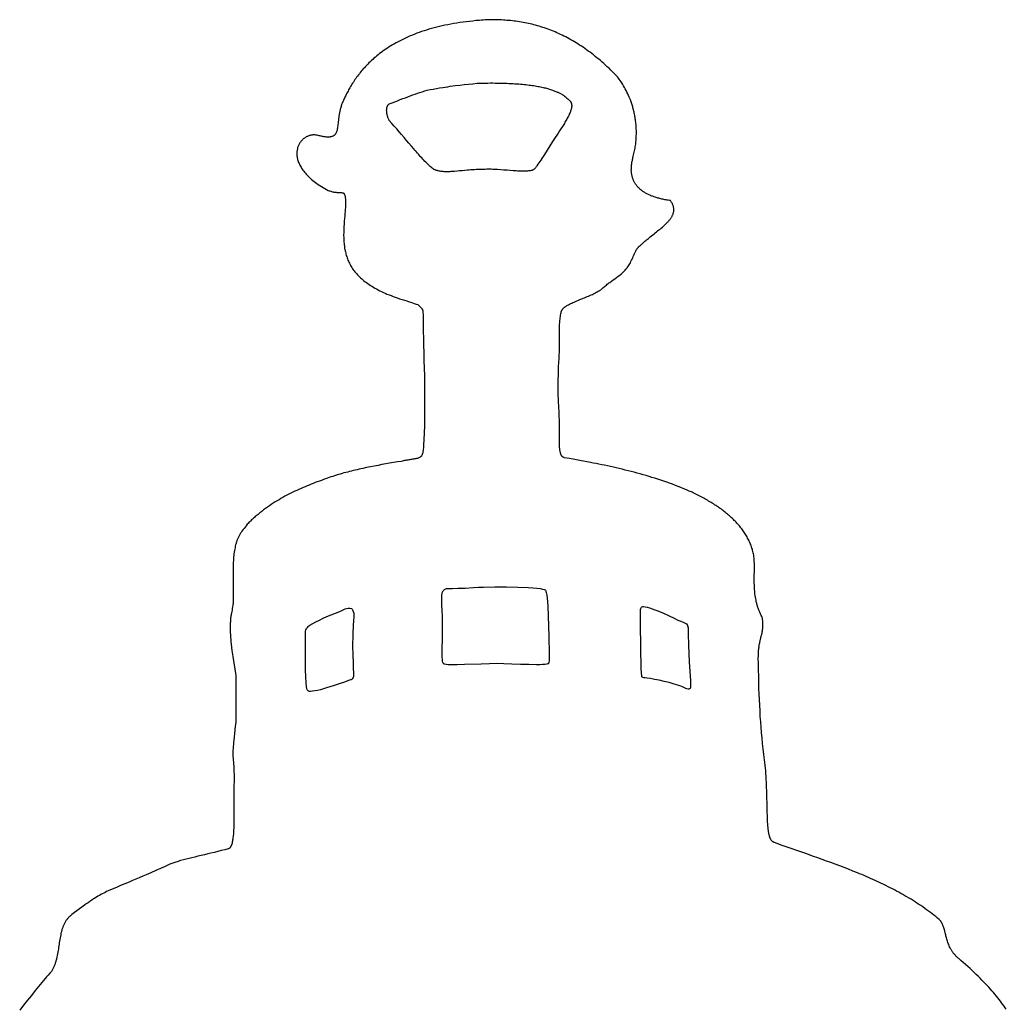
# Model space of a CAD drawing. Extents: x 11 to 70, y 0 to 113.
# Drawn here: x 12.5 to 68.6, y 56.3 to 112.6 of the extents above; entities that cross this region are included whole.
import ezdxf

# ---------------------------------------------------------------- set-up
doc = ezdxf.new("R2010")
doc.units = 0
doc.layers.add('Edge.Cuts', color=7, linetype='CONTINUOUS')

msp = doc.modelspace()

# ---------------------------------------------------------------- linework, layer by layer
at = {"layer": 'Edge.Cuts', "color": 1}
for points in [[(68.610241, 56.302084), (68.548355, 56.395066), (68.486506, 56.487996), (68.424371, 56.581354), (68.351005, 56.676834), (68.277594, 56.77237), (68.204286, 56.867776), (68.130848, 56.963349), (68.057468, 57.058845), (67.971495, 57.157736), (67.885471, 57.256682), (67.799563, 57.355496), (67.713507, 57.454482), (67.62752, 57.553388), (67.527907, 57.656721), (67.428236, 57.760115), (67.3287, 57.863369), (67.228992, 57.9668), (67.12936, 58.070151), (67.01528, 58.179064), (66.901133, 58.288044), (66.78714, 58.396872), (66.672951, 58.505891), (66.558852, 58.614822), (66.429066, 58.730244), (66.299204, 58.845738), (66.169515, 58.961072), (66.039605, 59.076605), (65.909795, 59.192048), (65.878484, 59.220464), (65.847076, 59.24897), (65.81581, 59.27735), (65.784578, 59.305694), (65.753215, 59.334158), (65.726968, 59.363816), (65.700642, 59.393565), (65.674422, 59.423183), (65.648228, 59.452763), (65.621928, 59.482471), (65.600021, 59.513056), (65.57806, 59.54374), (65.556179, 59.574284), (65.534325, 59.604793), (65.512391, 59.635431), (65.494399, 59.666639), (65.47654, 59.697622), (65.458389, 59.729118), (65.440451, 59.760241), (65.422433, 59.791493), (65.395773, 59.854837), (65.369029, 59.91838), (65.342407, 59.981636), (65.315813, 60.044821), (65.289109, 60.108271), (65.270932, 60.17089), (65.252676, 60.233707), (65.234525, 60.296242), (65.216375, 60.358704), (65.198172, 60.421429), (65.184017, 60.48095), (65.169808, 60.540656), (65.15568, 60.600094), (65.141551, 60.659464), (65.127369, 60.719085), (65.1125, 60.773439), (65.097577, 60.827964), (65.082708, 60.882243), (65.067864, 60.936459), (65.052968, 60.990905), (65.032913, 61.037715), (65.012805, 61.084671), (64.992776, 61.131417), (64.972773, 61.178108), (64.952691, 61.224998), (64.939356, 61.244842), (64.926127, 61.264553), (64.912898, 61.284238), (64.89951, 61.304161), (64.886043, 61.324217), (64.869506, 61.341362), (64.853102, 61.358401), (64.836698, 61.37544), (64.820082, 61.392664), (64.80336, 61.409995), (64.702403, 61.491214), (64.601388, 61.572483), (64.50051, 61.653641), (64.399456, 61.734937), (64.298483, 61.816172), (64.19143, 61.892639), (64.084313, 61.969149), (63.977342, 62.045558), (63.870186, 62.122097), (63.763114, 62.198577), (63.650894, 62.270599), (63.53861, 62.342667), (63.426474, 62.414633), (63.314148, 62.486727), (63.201909, 62.558762), (63.085246, 62.626549), (62.968515, 62.694375), (62.851939, 62.762111), (62.735166, 62.82996), (62.618482, 62.89776), (62.498305, 62.961516), (62.378057, 63.02531), (62.257974, 63.089019), (62.137681, 63.152837), (62.017483, 63.216604), (61.894518, 63.276744), (61.771479, 63.336921), (61.648606, 63.397013), (61.525522, 63.457211), (61.402536, 63.517361), (61.277708, 63.573987), (61.152809, 63.630648), (61.028079, 63.687231), (60.903132, 63.743911), (60.778283, 63.800547), (60.652527, 63.853969), (60.526696, 63.907426), (60.401038, 63.960805), (60.27516, 64.01428), (60.149382, 64.067713), (59.897972, 64.165982), (59.646414, 64.264312), (59.395198, 64.362506), (59.143547, 64.46087), (58.892093, 64.559158), (58.646573, 64.647714), (58.40091, 64.736323), (58.155577, 64.82481), (57.909824, 64.913451), (57.664262, 65.002023), (57.217759, 65.158055), (56.770994, 65.314181), (56.324378, 65.470253), (55.877652, 65.626365), (55.431324, 65.782337), (55.412486, 65.791651), (55.394018, 65.800779), (55.375603, 65.80988), (55.357003, 65.819088), (55.338297, 65.828348), (55.322607, 65.844567), (55.307235, 65.860469), (55.291889, 65.876317), (55.276384, 65.892351), (55.2608, 65.908464), (55.24818, 65.931298), (55.235665, 65.953972), (55.22315, 65.976647), (55.210476, 65.999587), (55.19775, 66.022658), (55.187722, 66.051694), (55.177774, 66.080525), (55.167667, 66.109828), (55.157666, 66.138787), (55.147638, 66.167867), (55.13978, 66.203104), (55.131895, 66.238452), (55.124064, 66.273639), (55.116232, 66.308789), (55.108374, 66.344085), (55.102394, 66.385005), (55.096388, 66.426055), (55.090409, 66.466917), (55.084429, 66.507735), (55.078423, 66.548724), (55.070882, 66.646787), (55.063368, 66.744656), (55.055828, 66.842703), (55.048287, 66.940691), (55.04072, 67.039132), (55.033894, 67.292092), (55.027067, 67.5452), (55.020268, 67.797965), (55.013441, 68.051168), (55.006615, 68.304171), (55.002276, 68.454417), (54.997937, 68.604753), (54.993598, 68.754883), (54.989258, 68.905275), (54.984919, 69.055548), (54.976347, 69.218505), (54.967774, 69.381557), (54.959202, 69.544387), (54.950603, 69.7075), (54.94203, 69.870483), (54.905139, 70.181204), (54.868227, 70.492114), (54.831329, 70.802914), (54.794419, 71.113792), (54.757544, 71.424394), (54.732753, 71.731086), (54.707935, 72.037963), (54.683117, 72.344731), (54.658299, 72.651579), (54.633508, 72.958152), (54.61832, 73.277245), (54.603133, 73.596525), (54.587946, 73.9157), (54.572759, 74.234952), (54.557572, 74.55392), (54.549608, 74.901636), (54.541644, 75.249557), (54.53368, 75.59736), (54.525716, 75.94525), (54.517752, 76.292831), (54.521483, 76.37932), (54.525214, 76.466082), (54.528918, 76.552456), (54.532622, 76.638728), (54.536353, 76.725364), (54.544211, 76.789842), (54.552095, 76.854528), (54.559927, 76.918917), (54.567759, 76.983237), (54.575617, 77.047824), (54.58575, 77.096907), (54.59591, 77.146146), (54.606017, 77.19516), (54.616124, 77.244121), (54.626258, 77.293286), (54.637106, 77.333794), (54.64798, 77.374429), (54.658828, 77.414878), (54.66965, 77.455283), (54.680524, 77.495859), (54.69034, 77.534401), (54.700183, 77.573067), (54.709972, 77.611556), (54.719762, 77.650003), (54.729604, 77.688611), (54.736642, 77.73201), (54.74368, 77.775548), (54.750691, 77.818889), (54.757703, 77.86218), (54.764741, 77.905654), (54.767387, 77.960626), (54.770033, 78.015773), (54.772678, 78.070672), (54.775324, 78.125507), (54.77797, 78.180572), (54.774239, 78.253835), (54.770509, 78.327328), (54.766805, 78.400491), (54.7631, 78.473569), (54.75937, 78.546956), (54.735399, 78.594801), (54.711348, 78.642794), (54.687403, 78.690572), (54.663485, 78.738295), (54.639461, 78.786219), (54.619829, 78.833029), (54.600144, 78.879987), (54.580538, 78.926734), (54.560959, 78.973425), (54.5413, 79.020314), (54.52569, 79.066296), (54.510027, 79.112426), (54.494443, 79.158345), (54.478885, 79.204213), (54.463248, 79.250274), (54.451157, 79.295431), (54.439039, 79.34073), (54.426974, 79.385823), (54.414909, 79.430866), (54.402791, 79.476099), (54.387392, 79.564758), (54.37194, 79.653698), (54.356568, 79.742235), (54.341222, 79.830672), (54.325797, 79.919482), (54.319394, 80.006797), (54.312965, 80.09439), (54.306562, 80.181586), (54.300185, 80.268685), (54.293756, 80.356148), (54.292698, 80.442947), (54.291639, 80.530022), (54.290581, 80.616702), (54.289523, 80.703284), (54.288464, 80.790231), (54.289523, 80.877859), (54.290581, 80.965761), (54.291639, 81.053267), (54.292698, 81.140672), (54.293756, 81.228447), (54.293544, 81.317829), (54.293333, 81.407496), (54.293121, 81.496756), (54.292909, 81.585913), (54.292698, 81.675448), (54.28775, 81.767621), (54.282802, 81.859614), (54.277855, 81.951771), (54.272907, 82.043872), (54.267933, 82.136402), (54.250364, 82.203672), (54.232743, 82.271154), (54.215201, 82.338332), (54.197686, 82.405431), (54.180091, 82.472815), (54.156332, 82.537399), (54.132493, 82.602185), (54.108759, 82.66668), (54.085053, 82.731101), (54.06124, 82.795794), (54.03148, 82.857588), (54.001627, 82.919577), (53.971906, 82.981283), (53.942223, 83.042923), (53.912412, 83.10482), (53.877072, 83.164028), (53.841623, 83.223427), (53.80633, 83.282553), (53.77108, 83.341616), (53.735681, 83.400925), (53.694967, 83.457551), (53.654126, 83.514357), (53.613467, 83.570904), (53.572856, 83.62739), (53.532074, 83.684111), (53.486401, 83.738155), (53.440583, 83.792368), (53.394972, 83.846335), (53.349413, 83.900244), (53.303664, 83.954378), (53.253134, 84.006046), (53.202445, 84.057875), (53.151986, 84.109472), (53.101583, 84.161007), (53.050968, 84.212762), (52.996099, 84.261948), (52.941055, 84.31129), (52.88626, 84.360408), (52.831528, 84.409472), (52.776566, 84.45874), (52.717562, 84.505653), (52.658374, 84.552715), (52.599452, 84.599565), (52.540595, 84.646359), (52.481493, 84.693351), (52.418667, 84.738095), (52.355641, 84.782979), (52.2929, 84.827662), (52.230234, 84.872292), (52.1673, 84.917112), (52.100858, 84.959583), (52.034204, 85.002186), (51.967852, 85.044596), (51.901576, 85.086959), (51.83502, 85.129501), (51.765477, 85.169903), (51.695714, 85.210434), (51.626267, 85.250783), (51.556898, 85.291085), (51.487239, 85.331555), (51.414801, 85.369891), (51.342136, 85.408351), (51.269801, 85.446633), (51.197546, 85.484874), (51.124987, 85.523275), (51.049864, 85.559647), (50.974503, 85.596136), (50.899483, 85.632461), (50.82455, 85.66874), (50.7493, 85.705176), (50.592545, 85.77224), (50.435695, 85.839344), (50.279059, 85.906355), (50.122153, 85.973482), (49.965369, 86.040557), (49.801793, 86.100593), (49.638119, 86.160664), (49.474667, 86.220656), (49.310935, 86.280748), (49.14733, 86.340795), (48.979312, 86.39422), (48.81119, 86.447674), (48.643301, 86.501056), (48.475122, 86.55453), (48.307071, 86.607963), (48.137193, 86.655393), (47.967211, 86.702851), (47.797463, 86.750244), (47.62742, 86.79772), (47.45751, 86.845158), (47.288148, 86.887111), (47.118685, 86.929089), (46.949452, 86.97101), (46.779926, 87.013004), (46.610534, 87.054964), (46.444063, 87.091957), (46.277495, 87.128973), (46.111154, 87.165938), (45.944525, 87.202966), (45.778025, 87.239966), (45.616928, 87.272619), (45.455736, 87.305292), (45.294764, 87.33792), (45.133513, 87.370604), (44.97239, 87.403263), (44.675824, 87.45741), (44.379083, 87.511588), (44.082443, 87.565749), (43.785726, 87.619922), (43.489276, 87.674048), (43.475888, 87.678755), (43.462765, 87.683369), (43.449668, 87.687973), (43.436148, 87.692722), (43.42313, 87.697302), (43.411938, 87.706086), (43.400958, 87.714701), (43.390005, 87.723295), (43.378707, 87.732161), (43.367806, 87.74071), (43.358598, 87.753259), (43.349576, 87.765565), (43.34058, 87.777844), (43.331479, 87.790253), (43.322324, 87.802723), (43.315101, 87.818828), (43.308037, 87.834618), (43.300972, 87.850374), (43.293828, 87.866299), (43.286658, 87.882304), (43.276842, 87.923431), (43.267, 87.964687), (43.25721, 88.005757), (43.247421, 88.04678), (43.237578, 88.087976), (43.232921, 88.139539), (43.228265, 88.191265), (43.223635, 88.242758), (43.219004, 88.294192), (43.214348, 88.345842), (43.213818, 88.471288), (43.213289, 88.596809), (43.21276, 88.722159), (43.212231, 88.847725), (43.211702, 88.973194), (43.21276, 89.113106), (43.213818, 89.253102), (43.214877, 89.392908), (43.215935, 89.532955), (43.216993, 89.672892), (43.211199, 89.838019), (43.205405, 90.003243), (43.19961, 90.168242), (43.193816, 90.333527), (43.188022, 90.498682), (43.181301, 90.584965), (43.174554, 90.671521), (43.167834, 90.757685), (43.16114, 90.843751), (43.15442, 90.93018), (43.15143, 91.05387), (43.14844, 91.177633), (43.14545, 91.301228), (43.14246, 91.425036), (43.139471, 91.548747), (43.144842, 91.825989), (43.150213, 92.103396), (43.155584, 92.380426), (43.160955, 92.657935), (43.166326, 92.935226), (43.172835, 93.012519), (43.17937, 93.090056), (43.185878, 93.167243), (43.192361, 93.244342), (43.198896, 93.321765), (43.201277, 93.399782), (43.203658, 93.478045), (43.20604, 93.555954), (43.208421, 93.633774), (43.210802, 93.711922), (43.210273, 93.868162), (43.209744, 94.024494), (43.209215, 94.180614), (43.208686, 94.337003), (43.208156, 94.49327), (43.208368, 94.57046), (43.20858, 94.647893), (43.208791, 94.724977), (43.209003, 94.801973), (43.209215, 94.879293), (43.211993, 94.955449), (43.214797, 95.031847), (43.217576, 95.107898), (43.220354, 95.183863), (43.223158, 95.260148), (43.229985, 95.334548), (43.236837, 95.409183), (43.243637, 95.483481), (43.250437, 95.557693), (43.257263, 95.632219), (43.269884, 95.704552), (43.282531, 95.777113), (43.295125, 95.849347), (43.307693, 95.921498), (43.320313, 95.993954), (43.329097, 96.012776), (43.337696, 96.031233), (43.346295, 96.049651), (43.354974, 96.068264), (43.363705, 96.08697), (43.37868, 96.104639), (43.39355, 96.122184), (43.40842, 96.139728), (43.423474, 96.157479), (43.438608, 96.175336), (43.459167, 96.192283), (43.479592, 96.20911), (43.500018, 96.225935), (43.520682, 96.242961), (43.541452, 96.260087), (43.566773, 96.276312), (43.591908, 96.292419), (43.617467, 96.308792), (43.642708, 96.324971), (43.668055, 96.341219), (43.730055, 96.372529), (43.792251, 96.403938), (43.854166, 96.435205), (43.916009, 96.466436), (43.978115, 96.497799), (44.05024, 96.528179), (44.122596, 96.558655), (44.194624, 96.588993), (44.266569, 96.619296), (44.338816, 96.649728), (44.414971, 96.680417), (44.49137, 96.711204), (44.567422, 96.741852), (44.643386, 96.772465), (44.719671, 96.803207), (44.793968, 96.835136), (44.868499, 96.867167), (44.942693, 96.899053), (45.016803, 96.930903), (45.091225, 96.962887), (45.157461, 96.9974), (45.223906, 97.032022), (45.290052, 97.066488), (45.356123, 97.100914), (45.42247, 97.135486), (45.450783, 97.153983), (45.478895, 97.172348), (45.50747, 97.191014), (45.535709, 97.209461), (45.564065, 97.227984), (45.588036, 97.247513), (45.611848, 97.266904), (45.636031, 97.286613), (45.65995, 97.306092), (45.683947, 97.325653), (45.73334, 97.367709), (45.782891, 97.409899), (45.832217, 97.451897), (45.881485, 97.493848), (45.930962, 97.535976), (45.979942, 97.572349), (46.029078, 97.608837), (46.077989, 97.64516), (46.126847, 97.681442), (46.175908, 97.717877), (46.269941, 97.786283), (46.363789, 97.854555), (46.457806, 97.92295), (46.552011, 97.991482), (46.646163, 98.059975), (46.689769, 98.098415), (46.733515, 98.136976), (46.77706, 98.175363), (46.820558, 98.213706), (46.864238, 98.252211), (46.90464, 98.297781), (46.945171, 98.343495), (46.98552, 98.389002), (47.025821, 98.434457), (47.066292, 98.480104), (47.102873, 98.535904), (47.139568, 98.59188), (47.176097, 98.647603), (47.212585, 98.703263), (47.249228, 98.759157), (47.281261, 98.828596), (47.313394, 98.898256), (47.345385, 98.9676), (47.377336, 99.036865), (47.409425, 99.106422), (47.427496, 99.149822), (47.445646, 99.193359), (47.463717, 99.2367), (47.481762, 99.27999), (47.499886, 99.323464), (47.516105, 99.35529), (47.532218, 99.386891), (47.548596, 99.419011), (47.564762, 99.450752), (47.581007, 99.482627), (47.596088, 99.505566), (47.611064, 99.528344), (47.626277, 99.551495), (47.641332, 99.574374), (47.65644, 99.597348), (47.670965, 99.613871), (47.685227, 99.630071), (47.699435, 99.646237), (47.713802, 99.662575), (47.728248, 99.678995), (47.757595, 99.702347), (47.787033, 99.725774), (47.816341, 99.749094), (47.845614, 99.772388), (47.875009, 99.79578), (47.92306, 99.84197), (47.971262, 99.888305), (48.019247, 99.934432), (48.067176, 99.980505), (48.115307, 100.026773), (48.167903, 100.067487), (48.220666, 100.108328), (48.273189, 100.148986), (48.325653, 100.189596), (48.37834, 100.230378), (48.448502, 100.287005), (48.518886, 100.34381), (48.588953, 100.400359), (48.658941, 100.456843), (48.729222, 100.513565), (48.796699, 100.568849), (48.864387, 100.624306), (48.931771, 100.679513), (48.999079, 100.734658), (49.066669, 100.790034), (49.125671, 100.845214), (49.184861, 100.900568), (49.243784, 100.955672), (49.302638, 101.010713), (49.36174, 101.065986), (49.386241, 101.093886), (49.410794, 101.121874), (49.435242, 101.149736), (49.459663, 101.177566), (49.484189, 101.205513), (49.504351, 101.234033), (49.524353, 101.26235), (49.5447, 101.291133), (49.564808, 101.319577), (49.584996, 101.34814), (49.599971, 101.377176), (49.614841, 101.406007), (49.629975, 101.435311), (49.644924, 101.464271), (49.659926, 101.493351), (49.669133, 101.523317), (49.678261, 101.553071), (49.687548, 101.583314), (49.696729, 101.613201), (49.705937, 101.643212), (49.708635, 101.674109), (49.711308, 101.704786), (49.714033, 101.735967), (49.716705, 101.766782), (49.719404, 101.797725), (49.714641, 101.829758), (49.709932, 101.861564), (49.705143, 101.893892), (49.700407, 101.92584), (49.695644, 101.957922), (49.682944, 101.991298), (49.670324, 102.024438), (49.657492, 102.058122), (49.644818, 102.09141), (49.632092, 102.124836), (49.610607, 102.15966), (49.589044, 102.194593), (49.567586, 102.229368), (49.546155, 102.264104), (49.524618, 102.298986), (49.462205, 102.308699), (49.399594, 102.318444), (49.337266, 102.328143), (49.27501, 102.337832), (49.212491, 102.347561), (49.154418, 102.359859), (49.096162, 102.372194), (49.038168, 102.384473), (48.98024, 102.396739), (48.922069, 102.409056), (48.868541, 102.424245), (48.814847, 102.439483), (48.761393, 102.454651), (48.708002, 102.469804), (48.654385, 102.48502), (48.605508, 102.502895), (48.556478, 102.520829), (48.507668, 102.53868), (48.458916, 102.556513), (48.409957, 102.57442), (48.365626, 102.594984), (48.321158, 102.61561), (48.276888, 102.636145), (48.232671, 102.656655), (48.188266, 102.677253), (48.148689, 102.700711), (48.108988, 102.72424), (48.069465, 102.747664), (48.029987, 102.771061), (47.990344, 102.794556), (47.955625, 102.8207), (47.920796, 102.846925), (47.886122, 102.873032), (47.851491, 102.899109), (47.816711, 102.925297), (47.786848, 102.954231), (47.756892, 102.983255), (47.727068, 103.012149), (47.697281, 103.041009), (47.667367, 103.069991), (47.64247, 103.101715), (47.617493, 103.133538), (47.592622, 103.165217), (47.567778, 103.196861), (47.542828, 103.228638), (47.522878, 103.263254), (47.502876, 103.29798), (47.482953, 103.332549), (47.463056, 103.367079), (47.44308, 103.401754), (47.428316, 103.439057), (47.413499, 103.476478), (47.398736, 103.51373), (47.383998, 103.55094), (47.369208, 103.588306), (47.359604, 103.628502), (47.349973, 103.668826), (47.340369, 103.708967), (47.330791, 103.749063), (47.32116, 103.789327), (47.316715, 103.832417), (47.312243, 103.875643), (47.307798, 103.918674), (47.303353, 103.961655), (47.298908, 104.004818), (47.299967, 104.050698), (47.301025, 104.096723), (47.302083, 104.142539), (47.303142, 104.188304), (47.3042, 104.234261), (47.310603, 104.282931), (47.317032, 104.331755), (47.323435, 104.380358), (47.329838, 104.428905), (47.336241, 104.477657), (47.348015, 104.529324), (47.359842, 104.581153), (47.371616, 104.632749), (47.383363, 104.684286), (47.395164, 104.736039), (47.413341, 104.813023), (47.431597, 104.890249), (47.449747, 104.967126), (47.467898, 105.043916), (47.486101, 105.121029), (47.498298, 105.196152), (47.510522, 105.271512), (47.522693, 105.346532), (47.534864, 105.421467), (47.547088, 105.496717), (47.553808, 105.569876), (47.560555, 105.643267), (47.567275, 105.716327), (47.573969, 105.789303), (47.58069, 105.862586), (47.582277, 105.933472), (47.583865, 106.004582), (47.585452, 106.075372), (47.58704, 106.14608), (47.588627, 106.217086), (47.585637, 106.285596), (47.582621, 106.354322), (47.579631, 106.422738), (47.576642, 106.491075), (47.573652, 106.559701), (47.566429, 106.625834), (47.559179, 106.692176), (47.551956, 106.758218), (47.544733, 106.824185), (47.537483, 106.89043), (47.526424, 106.953773), (47.515338, 107.017316), (47.504304, 107.080572), (47.493271, 107.143756), (47.482185, 107.207206), (47.467924, 107.26776), (47.45361, 107.328504), (47.439376, 107.388974), (47.425141, 107.449375), (47.410854, 107.51003), (47.393814, 107.56769), (47.376696, 107.625532), (47.359683, 107.683113), (47.34267, 107.740628), (47.325605, 107.798385), (47.306079, 107.852841), (47.286499, 107.90747), (47.267, 107.961852), (47.247526, 108.016171), (47.227974, 108.07072), (47.183748, 108.169609), (47.139608, 108.268304), (47.095388, 108.367178), (47.051198, 108.465992), (47.0068, 108.565263), (46.958337, 108.649789), (46.909968, 108.734149), (46.861512, 108.818662), (46.813088, 108.903124), (46.764437, 108.987976), (46.71556, 109.0569), (46.66653, 109.12604), (46.61772, 109.194869), (46.568965, 109.263619), (46.520007, 109.332658), (46.422563, 109.429998), (46.325064, 109.527395), (46.227695, 109.62466), (46.130159, 109.722093), (46.0327, 109.81945), (45.934947, 109.907696), (45.837136, 109.995995), (45.739457, 110.084174), (45.641611, 110.172505), (45.54384, 110.260767), (45.445563, 110.340316), (45.347231, 110.419912), (45.249028, 110.4994), (45.150658, 110.579025), (45.052366, 110.658588), (44.953787, 110.729785), (44.855148, 110.801023), (44.756644, 110.872165), (44.65797, 110.94343), (44.559373, 111.014639), (44.460379, 111.077672), (44.361581, 111.140581), (44.262603, 111.203604), (44.164128, 111.266705), (44.06501, 111.329818), (43.965603, 111.384998), (43.866392, 111.440069), (43.767004, 111.49524), (43.667674, 111.550377), (43.567884, 111.60577), (43.467961, 111.653406), (43.368235, 111.700949), (43.268325, 111.748578), (43.168479, 111.796178), (43.068171, 111.843998), (42.967939, 111.884401), (42.867902, 111.924725), (42.767686, 111.965122), (42.667531, 112.005494), (42.56691, 112.046053), (42.466162, 112.07943), (42.365609, 112.11274), (42.264877, 112.146112), (42.164203, 112.179463), (42.063066, 112.212968), (41.9618, 112.239731), (41.860731, 112.266442), (41.759481, 112.293201), (41.658293, 112.319943), (41.556635, 112.34681), (41.455059, 112.367166), (41.353684, 112.387483), (41.252124, 112.407836), (41.150624, 112.428177), (41.048656, 112.448612), (40.946461, 112.462975), (40.844464, 112.477311), (40.742285, 112.491672), (40.640166, 112.506024), (40.537577, 112.520443), (40.434966, 112.528916), (40.332559, 112.537373), (40.229967, 112.545845), (40.127435, 112.554311), (40.02443, 112.562818), (39.921304, 112.565814), (39.818381, 112.568805), (39.71527, 112.571801), (39.612223, 112.574796), (39.508699, 112.577804), (39.40516, 112.575634), (39.301824, 112.573467), (39.198301, 112.571297), (39.094841, 112.569128), (38.990902, 112.56695), (38.886743, 112.559717), (38.782789, 112.552498), (38.678646, 112.545266), (38.574564, 112.538038), (38.470003, 112.530777), (38.285967, 112.50887), (38.101822, 112.486951), (37.917927, 112.465061), (37.733713, 112.443133), (37.549645, 112.421223), (37.381108, 112.390946), (37.212473, 112.360652), (37.044066, 112.330398), (36.87537, 112.300093), (36.706804, 112.269811), (36.553044, 112.231991), (36.399192, 112.194149), (36.245551, 112.156358), (36.091643, 112.118502), (35.937856, 112.080675), (35.798151, 112.036242), (35.658361, 111.991782), (35.518762, 111.947383), (35.378924, 111.902908), (35.239192, 111.858467), (35.112817, 111.808143), (34.986364, 111.75779), (34.860087, 111.707506), (34.733589, 111.657134), (34.60719, 111.606802), (34.493316, 111.551416), (34.379376, 111.495996), (34.265589, 111.440652), (34.151607, 111.385213), (34.037714, 111.329817), (33.935725, 111.270297), (33.833937, 111.210894), (33.731964, 111.151384), (33.629787, 111.091755), (33.527669, 111.03216), (33.436634, 110.969334), (33.345776, 110.906631), (33.254754, 110.843815), (33.163787, 110.781037), (33.0724, 110.717968), (32.9918, 110.652558), (32.911359, 110.587277), (32.830772, 110.521878), (32.750236, 110.456518), (32.669323, 110.390856), (32.598333, 110.323689), (32.527483, 110.256655), (32.456506, 110.1895), (32.385568, 110.122385), (32.314306, 110.054959), (32.252099, 109.98707), (32.190015, 109.919313), (32.127819, 109.851435), (32.065661, 109.783597), (32.003214, 109.715445), (31.949067, 109.647349), (31.89475, 109.579037), (31.840678, 109.511034), (31.786666, 109.443109), (31.732429, 109.374897), (31.685619, 109.307731), (31.638663, 109.240352), (31.591916, 109.173278), (31.545225, 109.10628), (31.498336, 109.039), (31.458244, 108.973487), (31.418024, 108.907767), (31.377985, 108.842344), (31.337993, 108.776996), (31.297832, 108.711372), (31.263526, 108.648236), (31.229109, 108.5849), (31.194851, 108.52185), (31.16063, 108.458872), (31.126266, 108.395629), (31.097127, 108.335799), (31.067893, 108.27578), (31.038794, 108.216033), (31.009727, 108.156353), (30.980538, 108.096422), (30.957387, 108.044963), (30.934157, 107.99334), (30.911032, 107.941951), (30.887934, 107.89062), (30.864757, 107.839074), (30.847903, 107.788957), (30.830996, 107.738682), (30.814168, 107.688635), (30.797367, 107.638644), (30.780487, 107.588443), (30.768713, 107.540186), (30.756886, 107.491778), (30.745112, 107.443587), (30.733365, 107.395452), (30.721564, 107.347114), (30.713494, 107.301028), (30.705398, 107.254796), (30.697355, 107.208772), (30.689311, 107.162801), (30.681242, 107.116637), (30.671531, 107.033144), (30.661795, 106.949387), (30.652085, 106.866009), (30.642401, 106.782726), (30.632664, 106.699092), (30.623351, 106.629859), (30.614011, 106.560407), (30.604724, 106.491269), (30.595437, 106.422209), (30.586124, 106.35286), (30.578583, 106.324546), (30.571096, 106.296434), (30.563476, 106.26786), (30.555961, 106.239622), (30.548394, 106.211266), (30.537229, 106.187811), (30.526143, 106.16452), (30.515057, 106.141231), (30.503839, 106.117667), (30.492567, 106.093963), (30.476666, 106.075776), (30.46087, 106.057718), (30.445075, 106.03966), (30.429094, 106.021391), (30.413007, 106.003013), (30.390994, 105.990508), (30.369139, 105.978094), (30.347285, 105.96568), (30.325165, 105.95312), (30.302914, 105.940484), (30.273672, 105.933972), (30.244634, 105.927508), (30.215123, 105.920939), (30.185958, 105.914446), (30.156671, 105.907927), (30.118851, 105.908032), (30.08091, 105.908139), (30.043143, 105.908244), (30.005416, 105.90835), (29.967533, 105.908456), (29.920001, 105.915483), (29.872318, 105.922532), (29.824849, 105.929548), (29.777436, 105.936557), (29.729821, 105.943595), (29.671335, 105.958063), (29.612664, 105.972575), (29.55426, 105.987021), (29.495919, 106.001452), (29.437335, 106.015943), (29.39693, 106.019456), (29.356399, 106.022981), (29.316053, 106.026489), (29.275749, 106.029995), (29.235278, 106.033514), (29.195908, 106.027934), (29.156414, 106.022335), (29.117099, 106.016763), (29.077827, 106.011196), (29.038391, 106.005606), (29.001087, 105.991554), (28.963667, 105.977457), (28.926417, 105.963423), (28.889208, 105.949405), (28.851841, 105.93533), (28.817948, 105.913631), (28.783946, 105.891864), (28.750101, 105.870194), (28.716292, 105.848549), (28.682341, 105.826813), (28.652994, 105.798293), (28.623556, 105.769683), (28.594248, 105.741203), (28.564975, 105.712754), (28.535579, 105.684186), (28.51182, 105.649363), (28.487981, 105.61443), (28.464248, 105.579654), (28.440541, 105.544919), (28.416729, 105.510037), (28.399875, 105.469737), (28.382968, 105.42931), (28.36614, 105.389065), (28.349339, 105.348867), (28.332459, 105.308499), (28.323569, 105.263549), (28.314652, 105.218457), (28.305789, 105.173569), (28.296925, 105.128732), (28.288035, 105.083706), (28.288247, 105.034726), (28.288459, 104.985592), (28.28867, 104.936679), (28.288882, 104.887822), (28.289094, 104.83876), (28.29973, 104.786474), (28.310419, 104.734022), (28.321055, 104.681807), (28.331665, 104.629652), (28.342328, 104.577277), (28.364447, 104.522511), (28.386619, 104.467571), (28.408712, 104.41288), (28.430778, 104.358251), (28.452924, 104.303392), (28.487748, 104.246972), (28.522681, 104.190374), (28.557458, 104.134032), (28.592192, 104.077754), (28.627075, 104.021239), (28.675745, 103.963682), (28.724569, 103.905944), (28.77317, 103.848467), (28.821718, 103.791055), (28.87047, 103.733401), (28.934021, 103.675534), (28.997769, 103.617485), (29.061232, 103.559698), (29.124624, 103.501977), (29.18828, 103.444013), (29.268155, 103.38656), (29.347874, 103.32922), (29.427738, 103.271776), (29.507553, 103.214367), (29.587737, 103.156692), (29.684871, 103.100479), (29.781812, 103.044376), (29.87893, 102.988172), (29.97599, 102.932002), (30.073496, 102.875572), (30.121132, 102.859451), (30.168921, 102.84328), (30.21649, 102.827183), (30.264007, 102.811104), (30.311725, 102.794956), (30.352542, 102.78917), (30.393486, 102.783365), (30.434248, 102.777587), (30.474962, 102.771813), (30.515848, 102.766016), (30.553874, 102.764455), (30.592022, 102.762894), (30.629995, 102.761333), (30.667925, 102.759799), (30.706017, 102.758238), (30.745284, 102.755033), (30.784675, 102.751819), (30.823887, 102.74862), (30.863055, 102.745424), (30.902388, 102.742214), (30.910326, 102.738658), (30.918105, 102.735171), (30.925883, 102.731692), (30.9339, 102.728104), (30.941626, 102.724643), (30.948214, 102.71774), (30.95467, 102.710972), (30.961126, 102.70422), (30.967767, 102.697254), (30.97417, 102.690536), (30.983483, 102.668009), (30.992717, 102.645644), (31.001951, 102.623279), (31.011291, 102.600649), (31.020684, 102.577884), (31.025843, 102.546058), (31.030976, 102.514457), (31.036188, 102.482337), (31.041348, 102.450595), (31.046533, 102.418721), (31.048385, 102.380488), (31.050238, 102.342134), (31.05209, 102.303953), (31.053942, 102.265816), (31.055794, 102.227518), (31.052592, 102.143405), (31.049364, 102.059026), (31.046163, 101.975029), (31.042962, 101.891127), (31.03976, 101.806872), (31.033251, 101.731749), (31.026716, 101.656388), (31.020207, 101.581368), (31.013699, 101.506434), (31.00719, 101.431184), (30.99613, 101.276288), (30.985071, 101.1213), (30.974011, 100.966523), (30.962952, 100.811478), (30.951892, 100.656555), (30.950569, 100.582361), (30.949246, 100.507934), (30.947923, 100.433843), (30.9466, 100.359836), (30.945277, 100.285518), (30.948373, 100.213598), (30.951469, 100.141451), (30.954564, 100.06963), (30.95766, 99.997891), (30.960755, 99.92585), (30.969222, 99.856203), (30.977715, 99.786337), (30.986182, 99.716786), (30.994622, 99.647315), (31.003115, 99.577551), (31.0178, 99.510281), (31.03251, 99.442799), (31.047168, 99.375621), (31.0618, 99.30852), (31.076484, 99.241137), (31.098498, 99.176141), (31.120564, 99.110939), (31.142551, 99.046032), (31.164511, 98.981199), (31.186551, 98.916092), (31.21693, 98.853473), (31.247408, 98.790655), (31.277745, 98.728121), (31.308048, 98.665659), (31.33848, 98.602933), (31.378159, 98.54269), (31.417966, 98.482257), (31.45759, 98.422096), (31.497172, 98.362005), (31.536917, 98.30166), (31.587035, 98.243793), (31.637308, 98.185744), (31.687357, 98.127957), (31.737347, 98.070236), (31.787549, 98.012272), (31.849033, 97.956989), (31.91071, 97.901531), (31.972109, 97.846323), (32.033437, 97.791179), (32.095024, 97.735803), (32.16901, 97.683), (32.24285, 97.6303), (32.316824, 97.577506), (32.390754, 97.524743), (32.465025, 97.471736), (32.552343, 97.421413), (32.639486, 97.371189), (32.726791, 97.320874), (32.81404, 97.270589), (32.901694, 97.220072), (33.003476, 97.172435), (33.105058, 97.124893), (33.206825, 97.077264), (33.30853, 97.029664), (33.410704, 96.981843), (33.527986, 96.936687), (33.64534, 96.891504), (33.762534, 96.846382), (33.87993, 96.801182), (33.997233, 96.756018), (34.131048, 96.713548), (34.264946, 96.671052), (34.398659, 96.628615), (34.532604, 96.586105), (34.666443, 96.543627), (34.765953, 96.510974), (34.865267, 96.478385), (34.964761, 96.445737), (35.064194, 96.413109), (35.164088, 96.38033), (35.197981, 96.3484), (35.23198, 96.316369), (35.265828, 96.284483), (35.299634, 96.252634), (35.333585, 96.22065), (35.350227, 96.199364), (35.366737, 96.178229), (35.383538, 96.156745), (35.400128, 96.135515), (35.416796, 96.114197), (35.423914, 96.095375), (35.430899, 96.076917), (35.437857, 96.0585), (35.444895, 96.039886), (35.45196, 96.02118), (35.457648, 95.719138), (35.463337, 95.416916), (35.469025, 95.114797), (35.474714, 94.812603), (35.480402, 94.510678), (35.491039, 94.073993), (35.501675, 93.637048), (35.512311, 93.200253), (35.522974, 92.763348), (35.53361, 92.326832), (35.536917, 92.09206), (35.540225, 91.857147), (35.543532, 91.622555), (35.546839, 91.387557), (35.550146, 91.152744), (35.550041, 90.924894), (35.549935, 90.69691), (35.549829, 90.469235), (35.549723, 90.241168), (35.549617, 90.013278), (35.544564, 89.805992), (35.53951, 89.598583), (35.534457, 89.391456), (35.529403, 89.183972), (35.52435, 88.976649), (35.512787, 88.803463), (35.501199, 88.630174), (35.489636, 88.457121), (35.478048, 88.283769), (35.466459, 88.110552), (35.460162, 88.072009), (35.453838, 88.033344), (35.447541, 87.994854), (35.441244, 87.956407), (35.43492, 87.917799), (35.424178, 87.891346), (35.413516, 87.865081), (35.402668, 87.838384), (35.391952, 87.812002), (35.381184, 87.785509), (35.364753, 87.76815), (35.348428, 87.750912), (35.332103, 87.733674), (35.315593, 87.716233), (35.299004, 87.698689), (35.275456, 87.687838), (35.252067, 87.677064), (35.228678, 87.66629), (35.205024, 87.65539), (35.181211, 87.644425), (35.149178, 87.637088), (35.117373, 87.629804), (35.085043, 87.622399), (35.053095, 87.615083), (35.021014, 87.607735), (34.979165, 87.60133), (34.937184, 87.594903), (34.89539, 87.588505), (34.853647, 87.582116), (34.811726, 87.5757), (34.758717, 87.567225), (34.705538, 87.558724), (34.6526, 87.550263), (34.599723, 87.541809), (34.546624, 87.533321), (34.481008, 87.519992), (34.415185, 87.50662), (34.349658, 87.493308), (34.284208, 87.480013), (34.21848, 87.46666), (33.999413, 87.429357), (33.780216, 87.392031), (33.561319, 87.354756), (33.342042, 87.317417), (33.122938, 87.280108), (32.905422, 87.237431), (32.687778, 87.194729), (32.470428, 87.152085), (32.252703, 87.109368), (32.035149, 87.066684), (31.927477, 87.041988), (31.820016, 87.017339), (31.71236, 86.992646), (31.60477, 86.967968), (31.496682, 86.943176), (31.390042, 86.91538), (31.283613, 86.887638), (31.176989, 86.859846), (31.070431, 86.832071), (30.96338, 86.804167), (30.857878, 86.77296), (30.752581, 86.741815), (30.647097, 86.710614), (30.541674, 86.679431), (30.435764, 86.648104), (30.331605, 86.612765), (30.227651, 86.577494), (30.123508, 86.54216), (30.019426, 86.506848), (29.914865, 86.471373), (29.798512, 86.427973), (29.68209, 86.384547), (29.565827, 86.341179), (29.449363, 86.297737), (29.332989, 86.25433), (29.216945, 86.207829), (29.100835, 86.161302), (28.984882, 86.114839), (28.868727, 86.068296), (28.752665, 86.021787), (28.637552, 85.970741), (28.522369, 85.919663), (28.407344, 85.868654), (28.29212, 85.817561), (28.176987, 85.766504), (28.063322, 85.709362), (27.949588, 85.652183), (27.836008, 85.595083), (27.722234, 85.537885), (27.608548, 85.480733), (27.496846, 85.416047), (27.385076, 85.351322), (27.273459, 85.286685), (27.161648, 85.221939), (27.049925, 85.15724), (26.940909, 85.083564), (26.831827, 85.009843), (26.722895, 84.936223), (26.613773, 84.862476), (26.504738, 84.788787), (26.398822, 84.704467), (26.292843, 84.620096), (26.187008, 84.535842), (26.08099, 84.45144), (25.975055, 84.367107), (25.923492, 84.320503), (25.871766, 84.273754), (25.820274, 84.227214), (25.76884, 84.180729), (25.71719, 84.134046), (25.666557, 84.084344), (25.615764, 84.034483), (25.5652, 83.984847), (25.514694, 83.93527), (25.463975, 83.885483), (25.403629, 83.806537), (25.343401, 83.727747), (25.283064, 83.648811), (25.222764, 83.569925), (25.162185, 83.490675), (25.138727, 83.452649), (25.115197, 83.414501), (25.091774, 83.376528), (25.068377, 83.338597), (25.044882, 83.300505), (25.025353, 83.262583), (25.00576, 83.224538), (24.986258, 83.186668), (24.966777, 83.148838), (24.947213, 83.110852), (24.931405, 83.072517), (24.915545, 83.034057), (24.899758, 82.995774), (24.883989, 82.957534), (24.868153, 82.919132), (24.855443, 82.879865), (24.842692, 82.840477), (24.83, 82.801263), (24.817322, 82.762097), (24.80459, 82.722764), (24.787643, 82.63896), (24.770644, 82.554894), (24.753721, 82.471203), (24.736817, 82.387611), (24.719841, 82.303666), (24.711367, 82.209118), (24.70291, 82.114754), (24.694438, 82.020218), (24.685972, 81.925741), (24.677465, 81.830827), (24.674571, 81.720985), (24.671684, 81.611358), (24.668792, 81.501532), (24.665901, 81.391775), (24.662995, 81.281507), (24.662069, 80.997548), (24.661143, 80.71342), (24.660217, 80.429678), (24.659291, 80.145447), (24.658365, 79.861438), (24.661051, 79.795099), (24.663747, 79.728548), (24.66643, 79.662302), (24.66911, 79.59613), (24.671801, 79.529677), (24.667978, 79.478631), (24.664141, 79.427421), (24.660323, 79.376446), (24.65651, 79.325527), (24.652679, 79.274394), (24.635423, 79.185734), (24.618111, 79.096795), (24.600879, 79.008257), (24.583665, 78.91982), (24.56638, 78.83101), (24.557906, 78.777173), (24.549404, 78.723166), (24.540943, 78.669405), (24.53249, 78.615703), (24.524002, 78.561776), (24.518835, 78.490682), (24.513651, 78.419364), (24.508492, 78.348371), (24.503338, 78.277454), (24.498163, 78.206242), (24.498692, 78.10973), (24.499221, 78.013405), (24.49975, 77.916909), (24.500279, 77.820471), (24.500808, 77.723586), (24.509696, 77.593594), (24.518588, 77.463522), (24.527468, 77.333627), (24.536363, 77.203511), (24.545251, 77.073494), (24.59826, 76.716995), (24.651302, 76.360286), (24.704325, 76.003697), (24.757361, 75.647017), (24.810351, 75.290658), (24.810557, 74.755392), (24.810763, 74.21981), (24.81097, 73.684412), (24.811176, 73.148877), (24.811382, 72.613821), (24.789372, 72.408189), (24.767348, 72.202433), (24.745356, 71.996958), (24.723324, 71.791128), (24.701311, 71.585459), (24.691804, 71.471069), (24.682316, 71.356904), (24.67281, 71.242533), (24.663285, 71.127934), (24.653765, 71.013401), (24.652627, 70.964834), (24.651489, 70.916114), (24.650352, 70.867616), (24.649214, 70.81917), (24.648076, 70.770521), (24.650458, 70.732083), (24.652839, 70.69352), (24.65522, 70.655134), (24.657601, 70.616791), (24.659983, 70.578286), (24.669592, 70.469476), (24.679183, 70.36088), (24.688793, 70.252089), (24.698395, 70.143364), (24.708042, 70.034133), (24.710105, 69.922431), (24.712169, 69.810947), (24.714233, 69.699263), (24.716297, 69.587643), (24.71836, 69.47551), (24.715873, 69.254583), (24.713386, 69.033527), (24.710899, 68.812771), (24.708412, 68.591633), (24.705925, 68.370669), (24.706851, 68.148916), (24.707777, 67.927031), (24.708703, 67.705448), (24.709629, 67.483484), (24.710555, 67.261691), (24.709206, 67.163732), (24.707856, 67.065966), (24.706507, 66.968022), (24.705158, 66.870137), (24.703808, 66.7718), (24.699985, 66.685413), (24.696148, 66.598754), (24.692331, 66.512484), (24.688518, 66.426315), (24.684687, 66.339783), (24.67735, 66.267451), (24.669989, 66.194889), (24.662663, 66.122655), (24.655344, 66.050506), (24.647994, 65.97805), (24.636215, 65.922043), (24.624399, 65.865858), (24.612635, 65.809928), (24.600885, 65.754064), (24.589085, 65.697962), (24.581129, 65.676663), (24.573228, 65.655522), (24.565328, 65.634382), (24.557335, 65.613004), (24.549294, 65.591493), (24.539674, 65.574983), (24.530239, 65.558791), (24.520825, 65.542625), (24.511311, 65.526273), (24.501749, 65.509843), (24.490559, 65.498651), (24.479587, 65.487671), (24.468639, 65.476717), (24.457574, 65.465657), (24.446453, 65.454545), (24.433486, 65.448909), (24.42077, 65.44338), (24.408083, 65.43785), (24.394994, 65.432161), (24.382374, 65.426658), (24.186971, 65.377265), (23.991452, 65.327841), (23.7962, 65.278489), (23.600609, 65.229046), (23.405173, 65.179645), (23.220207, 65.136349), (23.035131, 65.093026), (22.850306, 65.049764), (22.665163, 65.006425), (22.480164, 64.963121), (22.319792, 64.922304), (22.159324, 64.881465), (21.999074, 64.84068), (21.838547, 64.799823), (21.678146, 64.759), (21.611806, 64.738442), (21.545257, 64.717805), (21.479008, 64.697273), (21.412835, 64.676768), (21.346384, 64.656183), (21.291514, 64.634805), (21.236471, 64.613347), (21.181676, 64.591995), (21.126944, 64.57067), (21.071982, 64.549239), (20.801869, 64.430094), (20.531596, 64.310881), (20.261691, 64.191829), (19.99132, 64.072571), (19.72116, 63.953408), (19.526687, 63.870948), (19.332099, 63.78844), (19.137775, 63.706043), (18.943116, 63.623504), (18.748609, 63.541031), (18.509807, 63.440386), (18.270862, 63.339677), (18.032243, 63.239109), (17.793211, 63.138367), (17.554367, 63.037703), (17.471907, 62.996473), (17.38961, 62.955325), (17.307163, 62.9141), (17.224767, 62.872902), (17.141989, 62.831513), (17.058909, 62.78088), (16.975993, 62.730347), (16.892927, 62.679722), (16.809911, 62.629128), (16.72651, 62.578299), (16.623694, 62.506896), (16.520817, 62.435451), (16.418079, 62.364103), (16.315164, 62.292631), (16.21233, 62.221215), (16.070557, 62.117263), (15.9287, 62.013247), (15.787036, 61.909372), (15.645127, 61.805319), (15.503329, 61.701348), (15.470573, 61.672932), (15.437713, 61.644426), (15.405001, 61.616047), (15.372327, 61.587702), (15.339515, 61.559238), (15.312442, 61.527308), (15.285283, 61.495278), (15.258247, 61.463393), (15.231242, 61.431542), (15.204123, 61.399559), (15.182112, 61.364425), (15.160033, 61.329183), (15.138054, 61.294096), (15.116099, 61.259052), (15.094051, 61.22386), (15.076382, 61.186041), (15.058658, 61.148099), (15.041013, 61.110333), (15.023386, 61.072606), (15.005685, 61.034723), (14.991633, 60.99463), (14.977536, 60.954411), (14.963503, 60.914372), (14.949485, 60.87438), (14.935409, 60.834219), (14.924146, 60.792267), (14.912848, 60.750179), (14.901601, 60.708285), (14.890367, 60.666436), (14.879085, 60.624412), (14.862551, 60.536269), (14.845964, 60.447848), (14.829454, 60.359826), (14.812963, 60.271905), (14.796403, 60.183614), (14.782866, 60.092888), (14.769357, 60.00234), (14.755823, 59.911627), (14.742298, 59.820971), (14.728709, 59.729893), (14.712588, 59.639683), (14.696499, 59.549651), (14.68038, 59.459457), (14.664272, 59.369316), (14.64809, 59.278757), (14.63724, 59.234842), (14.626355, 59.190786), (14.61552, 59.146931), (14.604696, 59.103124), (14.593827, 59.059135), (14.580188, 59.016664), (14.566503, 58.97406), (14.552883, 58.931648), (14.539278, 58.889285), (14.525615, 58.846743), (14.508565, 58.806029), (14.491462, 58.765188), (14.474436, 58.724532), (14.457429, 58.683921), (14.44035, 58.643138), (14.418961, 58.604594), (14.397504, 58.56593), (14.376144, 58.527438), (14.354808, 58.488992), (14.333382, 58.450384), (14.243379, 58.349427), (14.153322, 58.248412), (14.063388, 58.147534), (13.973299, 58.046479), (13.88328, 57.945506), (13.78904, 57.831426), (13.694745, 57.717279), (13.600577, 57.603286), (13.506247, 57.489097), (13.411991, 57.374998), (13.193338, 57.096516), (12.974556, 56.817868), (12.755848, 56.539314), (12.537086, 56.260692)], [(39.294241, 108.984742), (39.43002, 108.983286), (39.565881, 108.981831), (39.701557, 108.980376), (39.837468, 108.978921), (39.973271, 108.977466), (40.094273, 108.972505), (40.215349, 108.967541), (40.336258, 108.962585), (40.457379, 108.957622), (40.578402, 108.952661), (40.685455, 108.944498), (40.792296, 108.936352), (40.899331, 108.92819), (41.006302, 108.920032), (41.113768, 108.911838), (41.208007, 108.900988), (41.302064, 108.890158), (41.396287, 108.87931), (41.490455, 108.868468), (41.585059, 108.857575), (41.66721, 108.844452), (41.749617, 108.831286), (41.831654, 108.818181), (41.913598, 108.805092), (41.995886, 108.791948), (42.066876, 108.776758), (42.138089, 108.761521), (42.208981, 108.746352), (42.279794, 108.731199), (42.350904, 108.715983), (42.411869, 108.699346), (42.47303, 108.682656), (42.533911, 108.666043), (42.594725, 108.649448), (42.655794, 108.632782), (42.707565, 108.615113), (42.759497, 108.597386), (42.811197, 108.579741), (42.862835, 108.562115), (42.914694, 108.544414), (42.958197, 108.52602), (43.001837, 108.507568), (43.045279, 108.489201), (43.088673, 108.470855), (43.13225, 108.452432), (43.168416, 108.433728), (43.204698, 108.414967), (43.240814, 108.39629), (43.27689, 108.377634), (43.313117, 108.358899), (43.342877, 108.340402), (43.372426, 108.322037), (43.402458, 108.303371), (43.432139, 108.284924), (43.461945, 108.2664), (43.506172, 108.231371), (43.550538, 108.19623), (43.594705, 108.161248), (43.638819, 108.126307), (43.683121, 108.091217), (43.713087, 108.061768), (43.743149, 108.032225), (43.773074, 108.002815), (43.802966, 107.973439), (43.832983, 107.94394), (43.842297, 107.92867), (43.851425, 107.9137), (43.860526, 107.898762), (43.869734, 107.883665), (43.878994, 107.868491), (43.884207, 107.851238), (43.889339, 107.834317), (43.894446, 107.817434), (43.899605, 107.800371), (43.904791, 107.783224), (43.906379, 107.763877), (43.907966, 107.744907), (43.909554, 107.725978), (43.911141, 107.706849), (43.912729, 107.687624), (43.910612, 107.666397), (43.90876, 107.64558), (43.906908, 107.62481), (43.905056, 107.603818), (43.903204, 107.582722), (43.890186, 107.536119), (43.877116, 107.489369), (43.864125, 107.44283), (43.851134, 107.396344), (43.83809, 107.349662), (43.814833, 107.297478), (43.791497, 107.245131), (43.768293, 107.193019), (43.745089, 107.140967), (43.721805, 107.088696), (43.690598, 107.032172), (43.659295, 106.975471), (43.62813, 106.919025), (43.597001, 106.862644), (43.565743, 106.806026), (43.528956, 106.746403), (43.492054, 106.686591), (43.45532, 106.62705), (43.418625, 106.567577), (43.381776, 106.507853), (43.30066, 106.383853), (43.219494, 106.25978), (43.138439, 106.135875), (43.057246, 106.011757), (42.976114, 105.887736), (42.821632, 105.64728), (42.667057, 105.406681), (42.512694, 105.166409), (42.358061, 104.925723), (42.203552, 104.685225), (42.149924, 104.603282), (42.096398, 104.5215), (42.042778, 104.43957), (41.989189, 104.35769), (41.935352, 104.275431), (41.90642, 104.237508), (41.877395, 104.199465), (41.848502, 104.161594), (41.819642, 104.123766), (41.790659, 104.085778), (41.775075, 104.075843), (41.759809, 104.066101), (41.744569, 104.05638), (41.72917, 104.046556), (41.713692, 104.036685), (41.692975, 104.02947), (41.672681, 104.022395), (41.652414, 104.015336), (41.631936, 104.0082), (41.611351, 104.00103), (41.556894, 103.994002), (41.502266, 103.986954), (41.447884, 103.979937), (41.393565, 103.972928), (41.339015, 103.96589), (41.269679, 103.966208), (41.200125, 103.966525), (41.130884, 103.966843), (41.061722, 103.96716), (40.992268, 103.967478), (40.911978, 103.972439), (40.831436, 103.977416), (40.751257, 103.982369), (40.671167, 103.987316), (40.590742, 103.992285), (40.412595, 104.005924), (40.234343, 104.019572), (40.056334, 104.0332), (39.878018, 104.046853), (39.69984, 104.060495), (39.609836, 104.063905), (39.51955, 104.067326), (39.429671, 104.070731), (39.339893, 104.074134), (39.249738, 104.07755), (39.164074, 104.07538), (39.078143, 104.073211), (38.992595, 104.071041), (38.907148, 104.068871), (38.821341, 104.066702), (38.735677, 104.064109), (38.649745, 104.061516), (38.564198, 104.058923), (38.478751, 104.056357), (38.392944, 104.053764), (38.311621, 104.047668), (38.23004, 104.041551), (38.148828, 104.035462), (38.06771, 104.029382), (37.98625, 104.023276), (37.83776, 104.009327), (37.689184, 103.995368), (37.540808, 103.981429), (37.392176, 103.967467), (37.24366, 103.953516), (37.176905, 103.949796), (37.109942, 103.946065), (37.04328, 103.94235), (36.976695, 103.938641), (36.90983, 103.934916), (36.848552, 103.936265), (36.787084, 103.937614), (36.725891, 103.938964), (36.66477, 103.940313), (36.603389, 103.941662), (36.547589, 103.950134), (36.491613, 103.958635), (36.435889, 103.967097), (36.380229, 103.97555), (36.324336, 103.984038), (36.298592, 103.991685), (36.273033, 103.999275), (36.247474, 104.006866), (36.221625, 104.014547), (36.195616, 104.022276), (36.171327, 104.032401), (36.147224, 104.042455), (36.12312, 104.05251), (36.098726, 104.062683), (36.074199, 104.072917), (36.027182, 104.110117), (35.980018, 104.147434), (35.933065, 104.184583), (35.886165, 104.221689), (35.839069, 104.258952), (35.784406, 104.312272), (35.729571, 104.36576), (35.674982, 104.419007), (35.620457, 104.472192), (35.565701, 104.525602), (35.504839, 104.591529), (35.443784, 104.657664), (35.383004, 104.7235), (35.322293, 104.78926), (35.261327, 104.855298), (35.195917, 104.930421), (35.130636, 105.005396), (35.065237, 105.080507), (34.999877, 105.155573), (34.934215, 105.230986), (34.795438, 105.394665), (34.65658, 105.558442), (34.517912, 105.721996), (34.379003, 105.885832), (34.240202, 106.04954), (34.10091, 106.20826), (33.961533, 106.367074), (33.822346, 106.525671), (33.682921, 106.684543), (33.543602, 106.84329), (33.527806, 106.8777), (33.511958, 106.912219), (33.496162, 106.946581), (33.480393, 106.980905), (33.464571, 107.015373), (33.456925, 107.042136), (33.449331, 107.068709), (33.441605, 107.09572), (33.433985, 107.122412), (33.426339, 107.149215), (33.420862, 107.179078), (33.415411, 107.208729), (33.409882, 107.238868), (33.404431, 107.268652), (33.398954, 107.29856), (33.397102, 107.328836), (33.39525, 107.358898), (33.393398, 107.389454), (33.391546, 107.41965), (33.389694, 107.449972), (33.392895, 107.478285), (33.39607, 107.506397), (33.399298, 107.534972), (33.4025, 107.563209), (33.405701, 107.591565), (33.415411, 107.615229), (33.425069, 107.638724), (33.434726, 107.662219), (33.444489, 107.685992), (33.454305, 107.709905), (33.462137, 107.719422), (33.469836, 107.728754), (33.477509, 107.738065), (33.48542, 107.747669), (33.49304, 107.75693), (33.503068, 107.764251), (33.51291, 107.771429), (33.522726, 107.778591), (33.53286, 107.785981), (33.542623, 107.793106), (33.697518, 107.853866), (33.852506, 107.914662), (34.007284, 107.975375), (34.162328, 108.036193), (34.317252, 108.096964), (34.457163, 108.14863), (34.59716, 108.200327), (34.736965, 108.251954), (34.877012, 108.30367), (35.01695, 108.355346), (35.151075, 108.399572), (35.285283, 108.443825), (35.419307, 108.488018), (35.553562, 108.532287), (35.687711, 108.576521), (35.865442, 108.608038), (36.043282, 108.639573), (36.220878, 108.671065), (36.398782, 108.702612), (36.576545, 108.734134), (36.71997, 108.753975), (36.863483, 108.773827), (37.006799, 108.793652), (37.150362, 108.813512), (37.293814, 108.833355), (37.542432, 108.861049), (37.791202, 108.888758), (38.03963, 108.91643), (38.288486, 108.94415), (38.537149, 108.971848), (38.688642, 108.974441), (38.840224, 108.977034), (38.991603, 108.979601), (39.143241, 108.982194), (39.29476, 108.984787)], [(50.006519, 74.721272), (49.738647, 74.80243), (49.452416, 74.879866), (49.161041, 74.951473), (48.87773, 75.015139), (48.615697, 75.06876), (48.388158, 75.110225), (48.208324, 75.137424), (48.089407, 75.148246), (48.047724, 75.149833), (48.003335, 75.154781), (47.957139, 75.166846), (47.91003, 75.189653), (47.898176, 75.217474), (47.888096, 75.269975), (47.872618, 75.438848), (47.862325, 75.675963), (47.855949, 75.960998), (47.849731, 76.593569), (47.843699, 77.174028), (47.825204, 77.931035), (47.812107, 78.533986), (47.812901, 78.769542), (47.821527, 78.956812), (47.829438, 79.031318), (47.8401, 79.09253), (47.853779, 79.140041), (47.870766, 79.173442), (47.890001, 79.188841), (47.916353, 79.199292), (47.949381, 79.205033), (47.988682, 79.206356), (48.084443, 79.196567), (48.200296, 79.171934), (48.332919, 79.13444), (48.478974, 79.086066), (48.635136, 79.028794), (48.798072, 78.964604), (49.130942, 78.823406), (49.450942, 78.678332), (49.731427, 78.545242), (49.94575, 78.439998), (50.107953, 78.368783), (50.28339, 78.295028), (50.36268, 78.256669), (50.429212, 78.217039), (50.477626, 78.175931), (50.493368, 78.154764), (50.502576, 78.133148), (50.525145, 78.004555), (50.53385, 77.888485), (50.535437, 77.665992), (50.554461, 77.005224), (50.572373, 76.543653), (50.597429, 76.063866), (50.646639, 75.258577), (50.660635, 74.994809), (50.667329, 74.805925), (50.666536, 74.678653), (50.658201, 74.59972), (50.651137, 74.57424), (50.642115, 74.555852), (50.631134, 74.542914), (50.618143, 74.533759), (50.59904, 74.520186), (50.577265, 74.512248), (50.552844, 74.50947), (50.525804, 74.511322), (50.463963, 74.527171), (50.391943, 74.55587), (50.218215, 74.636245), (50.116917, 74.68014), (50.006278, 74.721311), (50.006278, 74.721311)]]:
    msp.add_lwpolyline(points, dxfattribs=at)
for points in [[(36.570647, 78.041946), (36.573028, 78.179098), (36.571176, 78.327386), (36.558952, 78.647085), (36.541675, 78.980489), (36.526938, 79.307041), (36.522334, 79.606184), (36.526197, 79.739055), (36.535431, 79.857366), (36.550988, 79.958548), (36.573822, 80.040032), (36.588268, 80.072583), (36.604884, 80.099245), (36.623802, 80.119698), (36.645127, 80.133615), (36.679618, 80.168712), (36.714797, 80.195445), (36.750855, 80.214681), (36.787986, 80.227328), (36.82638, 80.234233), (36.866226, 80.23635), (36.951052, 80.229471), (37.022693, 80.236191), (37.132267, 80.241298), (37.447042, 80.250188), (37.85902, 80.263205), (38.331846, 80.287388), (38.60656, 80.302496), (38.903706, 80.313661), (39.543698, 80.324906), (40.208655, 80.322525), (40.855397, 80.307946), (41.44075, 80.282546), (41.696915, 80.266221), (41.921543, 80.247727), (42.109236, 80.227248), (42.254598, 80.204917), (42.352232, 80.180946), (42.381466, 80.168405), (42.396732, 80.15552), (42.415041, 80.137713), (42.432239, 80.106693), (42.448352, 80.063159), (42.463434, 80.007819), (42.490665, 79.864528), (42.514213, 79.68245), (42.5344, 79.467219), (42.551545, 79.224469), (42.577845, 78.678936), (42.595545, 78.090905), (42.607108, 77.505435), (42.621554, 76.522412), (42.626819, 76.45452), (42.633804, 76.297233), (42.633831, 76.206809), (42.629359, 76.120132), (42.618723, 76.045892), (42.610574, 76.016158), (42.600282, 75.992796), (42.589936, 75.97528), (42.569219, 75.959829), (42.538631, 75.946335), (42.498676, 75.934693), (42.392703, 75.916543), (42.255357, 75.904637), (42.090699, 75.898154), (41.90279, 75.896302), (41.473461, 75.903446), (40.999851, 75.919718), (40.514444, 75.938794), (40.049725, 75.954378), (39.638176, 75.960146), (39.229458, 75.953505), (38.77134, 75.939138), (37.82546, 75.905777), (37.396983, 75.89604), (37.037666, 75.897099), (36.893206, 75.903131), (36.777149, 75.913609), (36.693205, 75.929113), (36.664434, 75.938929), (36.645066, 75.950227), (36.629112, 75.959752), (36.614851, 75.976447), (36.602177, 75.999969), (36.591038, 76.029962), (36.572994, 76.107919), (36.560082, 76.20745), (36.551642, 76.325692), (36.547038, 76.45978), (36.546779, 76.76403), (36.56403, 77.436632), (36.571253, 77.759149), (36.570724, 78.041922)], [(28.816916, 74.896852), (28.800142, 75.193632), (28.78641, 75.623845), (28.777123, 76.129837), (28.77371, 76.653952), (28.77371, 77.800694), (28.805743, 77.88876), (28.827862, 77.93462), (28.855138, 77.980592), (28.888409, 78.025844), (28.928504, 78.069547), (28.976253, 78.110875), (29.032485, 78.148994), (29.195455, 78.246398), (29.37452, 78.343574), (29.568711, 78.440755), (29.777052, 78.538175), (29.998577, 78.63606), (30.232315, 78.734652), (30.732547, 78.934862), (30.885175, 79.008659), (30.959044, 79.044346), (31.034307, 79.075496), (31.11324, 79.099308), (31.198111, 79.112987), (31.291191, 79.113781), (31.394752, 79.098806), (31.427139, 79.056163), (31.454428, 79.012813), (31.476971, 78.968924), (31.495148, 78.924665), (31.51978, 78.835707), (31.53121, 78.747283), (31.532269, 78.660738), (31.525919, 78.577412), (31.502397, 78.425801), (31.492475, 78.113034), (31.472605, 77.673463), (31.463636, 77.418011), (31.457815, 77.145122), (31.457021, 76.859547), (31.46316, 76.566042), (31.509411, 75.227713), (31.48634, 75.166203), (31.449774, 75.109582), (31.426994, 75.084817), (31.401514, 75.06336), (31.373577, 75.045871), (31.343399, 75.033038), (31.22336, 74.994846), (30.997025, 74.916537), (30.694085, 74.811992), (30.344226, 74.695083), (29.977135, 74.579683), (29.622501, 74.479665), (29.459134, 74.43976), (29.310012, 74.408902), (29.178848, 74.38882), (29.069352, 74.381253), (29.001492, 74.385486), (28.973491, 74.391757), (28.949017, 74.401282), (28.927771, 74.414405), (28.909436, 74.431471), (28.893693, 74.452823), (28.880226, 74.478831), (28.858874, 74.546239), (28.842866, 74.636499), (28.816884, 74.896855)]]:
    msp.add_lwpolyline(points, close=True, dxfattribs=at)

doc.saveas('drawing.dxf')
